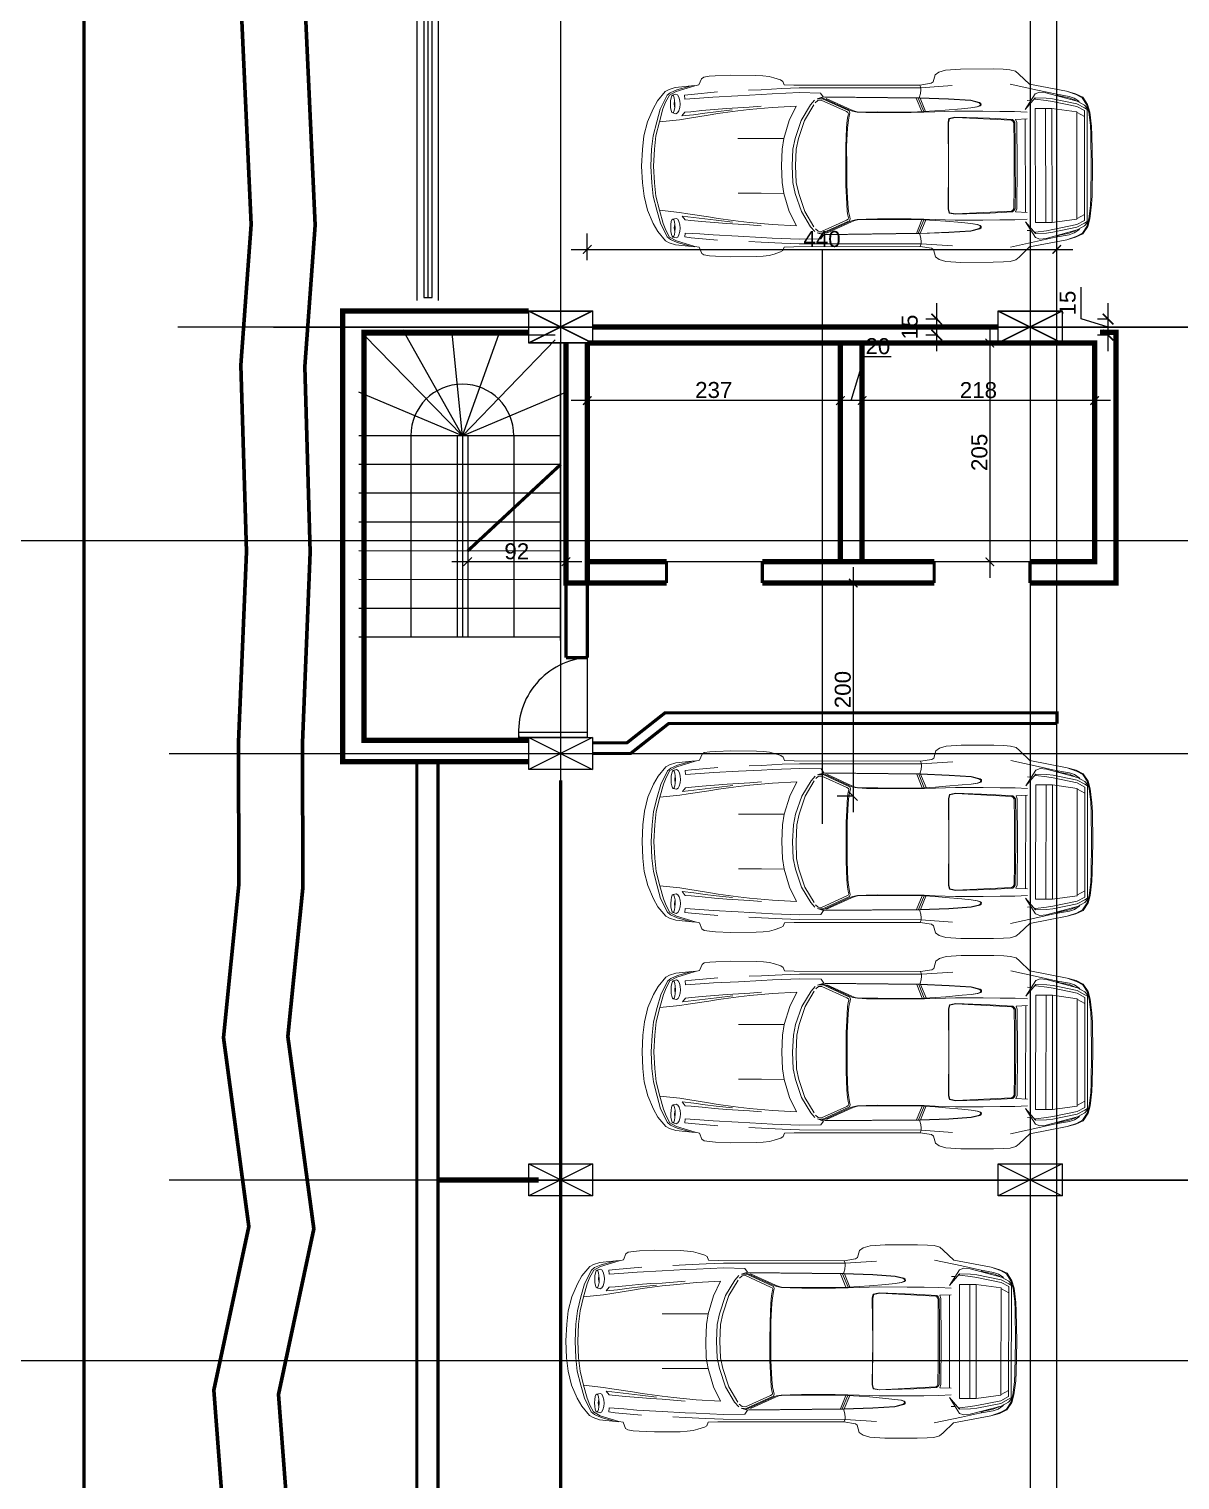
# Model space of a CAD drawing. Extents: x 250879 to 348495, y -51522 to -9360.
# Drawn here: x 326390 to 327470, y -42853 to -41492 of the extents above; entities that cross this region are included whole.
import ezdxf

# ---------------------------------------------------------------- set-up
doc = ezdxf.new("R2010")
doc.units = 0
doc.layers.get('0').update_dxf_attribs({"linetype": 'CONTINUOUS'})
doc.layers.get('DEFPOINTS').update_dxf_attribs({"color": 9, "linetype": 'CONTINUOUS'})
for name, color, linetype, lineweight in [('A-text finishing', 6, 'CONTINUOUS', 13), ('excavation border', 5, 'CONTINUOUS', 30), ('FIGURES', 153, 'CONTINUOUS', 0)]:
    doc.layers.add(name, color=color, linetype=linetype, lineweight=lineweight)
for name, color, linetype in [('AXIS', 1, 'CONTINUOUS'), ('COLUMN', 5, 'CONTINUOUS'), ('FURNITURE', 4, 'CONTINUOUS'), ('HATCH', 8, 'CONTINUOUS'), ('WALL', 7, 'CONTINUOUS'), ('WALL1', 2, 'CONTINUOUS')]:
    doc.layers.add(name, color=color, linetype=linetype)
doc.styles.get("Standard").update_dxf_attribs({"font": 'sanss___.ttf', "height": 15})
doc.dimstyles.get("Standard").update_dxf_attribs({"dimtxt": 15, "dimasz": 10, "dimexe": 10, "dimexo": 30, "dimgap": 5, "dimtad": 1, "dimdec": 0, "dimdsep": 46, "dimtxsty": 'Standard', "dimblk1": 'ARCHTICK', "dimblk2": 'ARCHTICK', "dimsah": 1, "dimcen": 2.5, "dimdle": 15, "dimclrd": 3, "dimclre": 3, "dimclrt": 3, "dimazin": 0, "dimtfac": 1, "dimtdec": 0, "dimtmove": 2, "dimatfit": 2, "dimldrblk": 'ARCHTICK', "dimfxl": 1.0455, "dimfxlon": 1, "dimtolj": 1, "dimtzin": 0, "dimarcsym": 0})
doc.dimstyles.new('STANDARD$0', dxfattribs={"dimscale": 0, "dimtxt": 12, "dimasz": 8, "dimexe": 15, "dimexo": 0.0625, "dimgap": 2, "dimtad": 1, "dimdec": 0, "dimzin": 0, "dimdsep": 46, "dimtxsty": 'Standard', "dimblk1": 'ARCHTICK', "dimblk2": 'ARCHTICK', "dimsah": 1, "dimcen": 0.09, "dimdle": 15, "dimclrd": 3, "dimclre": 3, "dimclrt": 3, "dimazin": 0, "dimtfac": 1, "dimtdec": 0, "dimtofl": 0, "dimtmove": 1, "dimatfit": 3, "dimldrblk": 'ARCHTICK', "dimfxl": 1.0455, "dimfxlon": 1, "dimtolj": 1, "dimtzin": 0, "dimarcsym": 0})

# ---------------------------------------------------------------- blocks, each defined once
blk = doc.blocks.new('_ARCHTICK')
at = {"color": 0, "linetype": 'ByBlock', "const_width": 0.15}
blk.add_lwpolyline([(-0.5, -0.5), (0.5, 0.5)], dxfattribs=at)
blk = doc.blocks.new('*D1632')
at = {"layer": 'DEFPOINTS', "color": 0, "linetype": 'Continuous', "ltscale": 3, "transparency": 16777216}
for p in [(327354.3, -41699.2), (326913.8, -41767), (327354.3, -41767)]:
    blk.add_point(p, dxfattribs=at)
at = {"layer": 'WALL', "color": 3, "linetype": 'Continuous', "lineweight": -2, "ltscale": 3, "transparency": 16777216}
for p, q in [((326913.8, -41709.2), (326913.8, -41684.2)), ((327354.3, -41709.2), (327354.3, -41684.2)), ((326898.8, -41699.2), (327369.3, -41699.2))]:
    blk.add_line(p, q, dxfattribs=at)
at = {"layer": 'WALL', "color": 3, "linetype": 'Continuous', "lineweight": -2, "ltscale": 3, "transparency": 16777216, "xscale": 8, "yscale": 8, "zscale": 8, "rotation": 180}
blk.add_blockref('_ARCHTICK', (326913.8, -41699.2), dxfattribs=at)
at = {"layer": 'WALL', "color": 3, "linetype": 'Continuous', "lineweight": -2, "ltscale": 3, "transparency": 16777216, "xscale": 8, "yscale": 8, "zscale": 8}
blk.add_blockref('_ARCHTICK', (327354.3, -41699.2), dxfattribs=at)
at = {"layer": 'WALL', "color": 3, "linetype": 'Continuous', "ltscale": 3, "transparency": 16777216, "insert": (327134.1, -41689.5), "char_height": 15, "attachment_point": 5}
blk.add_mtext('\\A1;440', dxfattribs=at)
blk = doc.blocks.new('XREF1$0$02PCAR09')
at = {"color": 0, "linetype": 'ByBlock'}
for p, q in [((-139.39, 33.77), (-143.26, 30.05)), ((-138.14, 34.83), (-139.39, 33.77)), ((-136.04, 35.43), (-138.14, 34.83)), ((-133.57, 35.58), (-136.04, 35.43)), ((-129.86, 35.7), (-133.57, 35.58)), ((-117.88, 35.7), (-129.86, 35.7)), ((-112.33, 35.34), (-117.88, 35.7)), ((-109.85, 34.59), (-112.33, 35.34)), ((-108.47, 33.6), (-109.85, 34.59)), ((-107.73, 30.95), (-108.47, 33.6)), ((-48.85, 32.53), (-51.29, 31.76)), ((-47.09, 33.02), (-48.85, 32.53)), ((-44.85, 33.29), (-47.09, 33.02)), ((-42.26, 33.45), (-44.85, 33.29)), ((-32.75, 33.53), (-42.26, 33.45)), ((-27.18, 33.31), (-32.75, 33.53)), ((-24.96, 33.14), (-27.18, 33.31)), ((-22.98, 32.83), (-24.96, 33.14)), ((-22.13, 32.24), (-22.98, 32.83)), ((-21.22, 30), (-22.13, 32.24)), ((-149.39, 26.87), (-160.88, 23.8)), ((-157.04, 27.42), (-160.49, 26.23)), ((-160.29, 26.5), (-157.04, 27.42)), ((-143.26, 30.05), (-157.04, 27.42)), ((-146.25, 27.9), (-152.81, 26.43)), ((-147.04, 27.13), (-149.39, 26.87)), ((-145.43, 26.52), (-147.04, 27.13)), ((-136.16, 30.07), (-146.25, 27.9)), ((-103.18, 28.82), (-114.79, 29.59)), ((-107, 30.43), (-107.73, 30.95)), ((-102.8, 29.76), (-107, 30.43)), ((-103.18, 28.82), (-102.8, 29.76)), ((-58.2, 28.79), (-103.18, 28.82)), ((-103.18, 28.09), (-103.18, 28.82)), ((-103.06, 26.7), (-103.18, 28.09)), ((-56.22, 29.83), (-102.8, 29.76)), ((-67.1, 25.46), (-66.11, 26.89)), ((-58.32, 27.06), (-66.11, 26.89)), ((-48.2, 26.63), (-58.32, 27.06)), ((-58.2, 28.77), (-51.78, 28.55)), ((-52.64, 29.95), (-56.22, 29.83)), ((-52.16, 31.23), (-52.64, 29.95)), ((-51.29, 31.76), (-52.16, 31.23)), ((-51.78, 28.55), (-44.15, 28.14)), ((-44.15, 28.14), (-39.54, 27.93)), ((-28.03, 27.35), (-18.29, 26.45)), ((-19.65, 29.66), (-21.22, 30)), ((-12.48, 29.04), (-19.65, 29.78)), ((-12.79, 27.56), (-19.65, 29.66)), ((-13.04, 28.18), (-17.96, 29.55)), ((-10.59, 27.09), (-13.04, 28.18)), ((-10.26, 26.19), (-12.79, 27.56)), ((-10.14, 28.29), (-12.48, 29.04)), ((-9.43, 26.13), (-10.59, 27.09)), ((-8.78, 27.56), (-10.14, 28.29)), ((-5.94, 24.09), (-8.78, 27.56)), ((-165.56, 19.69), (-164.79, 22.49)), ((-164.42, 22.49), (-165.19, 19.69)), ((-164.79, 22.49), (-162.98, 25.22)), ((-163.6, 22.32), (-164.59, 21.21)), ((-162.81, 24.98), (-164.42, 22.49)), ((-160.88, 23.8), (-163.6, 22.32)), ((-160.77, 22.81), (-163.6, 21.32)), ((-163.6, 20.33), (-160.77, 21.82)), ((-162.98, 25.22), (-160.29, 26.5)), ((-160.49, 26.23), (-162.81, 24.98)), ((-161.5, 23.73), (-161.74, 23.33)), ((-159.78, 24.91), (-161.5, 23.73)), ((-151.85, 24.65), (-160.77, 22.81)), ((-160.77, 21.82), (-151.85, 23.66)), ((-159.78, 24.24), (-160.17, 23.99)), ((-157.91, 25.53), (-159.78, 24.91)), ((-157.91, 25.01), (-159.78, 24.24)), ((-152.81, 26.43), (-157.91, 25.53)), ((-153.83, 25.85), (-157.91, 25.01)), ((-153.47, 26.28), (-153.83, 25.85)), ((-149.51, 24.91), (-151.85, 24.65)), ((-151.85, 23.66), (-149.51, 24.04)), ((-145.43, 25.03), (-149.51, 24.91)), ((-149.51, 24.04), (-145.43, 24.53)), ((-141.73, 20.71), (-145.43, 26.52)), ((-145.43, 25.03), (-141.73, 20.73)), ((-145.43, 24.53), (-145.43, 25.03)), ((-142.39, 24.02), (-143.85, 23.95)), ((-125.42, 22.45), (-125.37, 22.96)), ((-125.08, 22.11), (-125.42, 22.45)), ((-125.37, 22.96), (-124.86, 23.34)), ((-125.15, 22.43), (-125.13, 22.84)), ((-124.89, 22.11), (-125.15, 22.43)), ((-125.13, 22.84), (-124.69, 23.22)), ((-124.01, 21.73), (-125.08, 22.11)), ((-123.84, 21.73), (-124.89, 22.11)), ((-124.86, 23.34), (-121.58, 24.14)), ((-124.69, 23.22), (-121.6, 24.01)), ((-121.62, 21.38), (-124.01, 21.73)), ((-121.62, 21.38), (-123.84, 21.73)), ((-121.6, 24.01), (-113.44, 24.57)), ((-121.58, 24.14), (-113.44, 24.69)), ((-113.44, 24.69), (-102.68, 25.08)), ((-113.44, 24.57), (-102.68, 24.96)), ((-104.9, 20.03), (-102.9, 24.96)), ((-104.22, 19.99), (-102.17, 24.96)), ((-101.45, 24.96), (-103.47, 19.98)), ((-102.68, 25.44), (-103.06, 26.7)), ((-67.1, 25.44), (-102.68, 25.06)), ((-102.68, 25.08), (-102.68, 25.44)), ((-102.68, 24.94), (-67.65, 25.32)), ((-102.68, 25.06), (-102.68, 24.94)), ((-77.45, 20.66), (-68.24, 24.88)), ((-67.39, 24.89), (-76.59, 20.66)), ((-76.17, 20.52), (-66.86, 24.77)), ((-66.4, 24.24), (-75.65, 20.03)), ((-66.42, 25.2), (-67.39, 24.89)), ((-67.1, 25.54), (-67.1, 25.54)), ((-64.81, 24.72), (-67.1, 25.46)), ((-66.86, 24.77), (-65.78, 24.81)), ((-65.14, 24.16), (-66.4, 24.24)), ((-65.78, 24.81), (-64.81, 24.72)), ((-64.13, 23.29), (-65.14, 24.16)), ((-62.4, 22.49), (-63.89, 24.21)), ((-60.22, 16.82), (-63.6, 22.49)), ((-58.97, 16.82), (-62.4, 22.49)), ((-57.13, 22.11), (-54.53, 16.8)), ((-48.2, 21.63), (-57.13, 22.11)), ((-44.15, 26.41), (-48.2, 26.63)), ((-39.78, 20.85), (-48.2, 21.63)), ((-35.6, 25.95), (-44.15, 26.41)), ((-39.78, 21.75), (-44.12, 22.11)), ((-35.6, 21.46), (-39.78, 21.75)), ((-26.33, 25.46), (-35.6, 25.95)), ((-31.38, 21.21), (-35.6, 21.46)), ((-21.41, 25.08), (-26.33, 25.46)), ((-16.03, 24.72), (-21.41, 25.08)), ((-18.29, 26.45), (-15.88, 26.19)), ((-15.88, 26.19), (-16.03, 24.72)), ((-14.22, 22.91), (-14.12, 24.14)), ((-14.12, 21.68), (-14.22, 22.91)), ((-14.12, 24.14), (-13.76, 25.41)), ((-13.76, 20.44), (-14.12, 21.68)), ((-13.76, 25.41), (-13.28, 26.26)), ((-13.28, 26.26), (-12.67, 26.55)), ((-12.67, 26.55), (-11.49, 26.19)), ((-12.31, 22.86), (-12.22, 24.26)), ((-12.24, 21.56), (-12.31, 22.86)), ((-12.04, 22.86), (-12.24, 21.56)), ((-12.07, 20.57), (-12.24, 21.58)), ((-12.22, 24.26), (-12.07, 25.22)), ((-12.22, 24.26), (-12.04, 22.86)), ((-12.07, 25.22), (-11.81, 25.93)), ((-11.81, 25.93), (-11.49, 26.19)), ((-11.49, 26.19), (-11.18, 25.93)), ((-11.18, 25.93), (-10.93, 25.22)), ((-10.93, 25.22), (-10.74, 24.13)), ((-10.74, 21.58), (-10.93, 20.51)), ((-10.74, 24.13), (-10.69, 22.86)), ((-10.69, 22.86), (-10.74, 21.58)), ((-8.9, 23.63), (-10.26, 26.19)), ((-6.9, 21.08), (-9.43, 26.13)), ((-7.91, 21.15), (-8.9, 23.63)), ((-4.27, 21.14), (-5.94, 24.09)), ((-166.21, 14.44), (-165.56, 19.69)), ((-165.19, 19.69), (-165.8, 14.82)), ((-163.6, 21.32), (-164.59, 20.71)), ((-164.59, -21.21), (-164.59, 21.21)), ((-163.6, 20.33), (-163.6, -20.33)), ((-163.6, 18.05), (-160.88, 19.53)), ((-160.77, 19.82), (-151.61, 21.07)), ((-160.77, 19.82), (-160.77, -19.82)), ((-151.61, 21.07), (-151.61, -21.07)), ((-151.61, 21.07), (-145.43, 21.07)), ((-149.26, 21.07), (-149.26, -21.19)), ((-145.43, -21.07), (-145.43, 21.07)), ((-137.77, 19.96), (-142.39, 19.75)), ((-138.14, 17.06), (-142.38, 17.26)), ((-141.73, 17.26), (-141.73, -17.16)), ((-138.57, 15.9), (-138.14, 17.06)), ((-137.51, 16.58), (-137.9, 15.9)), ((-132.34, 20.03), (-137.77, 19.96)), ((-136.98, 17.01), (-137.51, 16.58)), ((-137.48, 15.78), (-137.08, 16.44)), ((-137.08, 16.44), (-136.55, 16.78)), ((-128.55, 17.52), (-136.98, 17.01)), ((-136.55, 16.78), (-115.95, 17.82)), ((-126.04, 20.1), (-132.34, 20.03)), ((-115.76, 17.94), (-128.55, 17.52)), ((-115.78, 20.11), (-126.04, 20.1)), ((-118.22, 21.03), (-121.62, 21.38)), ((-112.19, 20.51), (-118.22, 21.03)), ((-115.95, 17.82), (-113.73, 17.36)), ((-108.37, 19.87), (-115.78, 20.11)), ((-113.56, 17.48), (-115.76, 17.94)), ((-113.73, 17.36), (-113.35, 15.95)), ((-113.2, 16.07), (-113.56, 17.48)), ((-108.37, 20.23), (-112.19, 20.51)), ((-104.22, 19.99), (-108.37, 20.23)), ((-104.27, 19.73), (-108.37, 19.87)), ((-99.56, 19.65), (-104.27, 19.73)), ((-99.52, 19.84), (-104.22, 19.99)), ((-87.11, 19.64), (-99.56, 19.65)), ((-87.11, 19.87), (-99.52, 19.84)), ((-82.86, 19.87), (-87.11, 19.87)), ((-82.86, 19.72), (-87.11, 19.64)), ((-79.67, 19.98), (-82.86, 19.87)), ((-79.63, 19.86), (-82.86, 19.72)), ((-79.67, 19.96), (-78.74, 20.2)), ((-77.89, 20.2), (-79.63, 19.86)), ((-78.74, 20.2), (-77.45, 20.66)), ((-77.21, 20.44), (-77.89, 20.2)), ((-76.59, 20.66), (-77.21, 20.44)), ((-76.95, 19.52), (-76.71, 20.25)), ((-76.73, 18.37), (-76.95, 19.52)), ((-76.42, 16.82), (-76.73, 18.37)), ((-76.71, 20.25), (-76.17, 20.52)), ((-76.22, 19.69), (-76.44, 19.24)), ((-76.44, 19.24), (-76.15, 18.22)), ((-76.1, 14.07), (-76.42, 16.82)), ((-75.65, 20.03), (-76.22, 19.69)), ((-76.15, 18.22), (-75.93, 16.82)), ((-75.93, 16.82), (-75.72, 13.98)), ((-60.22, 16.82), (-60.22, 16.82)), ((-58, 10.14), (-60.22, 16.82)), ((-56.75, 10.14), (-58.97, 16.82)), ((-54.53, 16.8), (-52.55, 10.14)), ((-35.6, 20.37), (-39.78, 20.85)), ((-28.21, 19.38), (-35.6, 20.37)), ((-33.48, 20.69), (-27.45, 19.99)), ((-26.79, 20.88), (-31.38, 21.21)), ((-24.62, 18.78), (-28.21, 19.38)), ((-27.45, 19.99), (-23.36, 19.5)), ((-22.2, 20.45), (-26.79, 20.88)), ((-17.01, 17.6), (-24.62, 18.78)), ((-23.36, 19.5), (-19.12, 18.97)), ((-18.2, 20.06), (-22.2, 20.45)), ((-19.12, 18.97), (-14.89, 18.51)), ((-16, 19.87), (-18.2, 20.06)), ((-13.95, 17.11), (-17.01, 17.6)), ((-14.89, 18.51), (-16, 19.87)), ((-6.56, 16.32), (-13.95, 17.11)), ((-13.28, 19.65), (-13.76, 20.44)), ((-12.67, 19.33), (-13.28, 19.65)), ((-11.49, 19.6), (-12.67, 19.33)), ((-11.81, 19.84), (-12.07, 20.57)), ((-11.49, 19.6), (-11.81, 19.84)), ((-11.18, 19.81), (-11.49, 19.6)), ((-10.93, 20.51), (-11.18, 19.81)), ((-6.56, 16.32), (-7.91, 21.15)), ((-5.57, 16.32), (-6.9, 21.08)), ((-5.26, 11.13), (-6.56, 16.32)), ((-4.27, 11.13), (-5.57, 16.32)), ((-2.17, 16.31), (-4.27, 21.14)), ((-0.87, 11.13), (-2.17, 16.31)), ((-166.57, 0.02), (-166.35, 11.22)), ((-166.35, 11.22), (-166.21, 14.44)), ((-165.94, 11.59), (-166.08, 0)), ((-165.8, 14.82), (-165.94, 11.59)), ((-138.66, 0), (-138.57, 15.9)), ((-137.9, 15.9), (-138.04, 8.28)), ((-137.56, 8.16), (-137.48, 15.78)), ((-113.4, -0.02), (-113.2, 16.07)), ((-113.35, 15.95), (-113.4, 0.02)), ((-76.1, 14.07), (-75.74, 7.15)), ((-75.72, 13.98), (-75.43, 7.15)), ((-4.7, 6.2), (-5.26, 11.13)), ((-3.7, 6.2), (-4.27, 11.13)), ((-0.31, 6.18), (-0.87, 11.13)), ((-138.04, 8.28), (-138.04, 0)), ((-137.56, 0), (-137.56, 8.16)), ((-75.74, 7.15), (-75.77, 0)), ((-75.43, 7.15), (-75.4, 0)), ((-57.13, 6.18), (-58, 10.14)), ((-56.89, 0), (-57.13, 6.18)), ((-55.9, 6.18), (-56.75, 10.14)), ((-55.64, 0), (-55.9, 6.18)), ((-52.55, 10.14), (-44.12, 10.09)), ((-52.55, 10.14), (-51.92, 6.18)), ((-51.92, 6.18), (-51.68, 0)), ((-44.12, 10.09), (-35.6, 10.09)), ((-4.39, 0), (-4.7, 6.2)), ((-3.4, 0), (-3.7, 6.2)), ((0, 0), (-0.31, 6.18)), ((-165.94, -11.59), (-166.08, 0)), ((-138.66, 0), (-138.57, -15.9)), ((-138.04, -8.28), (-138.04, 0)), ((-137.56, 0), (-137.56, -8.16)), ((-113.4, 0.02), (-113.2, -16.07)), ((-75.74, -7.15), (-75.77, 0)), ((-75.43, -7.15), (-75.4, 0)), ((-56.89, 0), (-57.13, -6.18)), ((-55.64, 0), (-55.9, -6.18)), ((-51.92, -6.18), (-51.68, 0)), ((-4.39, 0), (-4.7, -6.2)), ((-3.4, 0), (-3.7, -6.2)), ((0, 0), (-0.31, -6.18)), ((-166.57, -0.02), (-166.35, -11.22)), ((-113.35, -15.95), (-113.4, -0.02)), ((-137.9, -15.9), (-138.04, -8.28)), ((-137.56, -8.16), (-137.48, -15.78)), ((-76.1, -14.07), (-75.74, -7.15)), ((-75.72, -13.98), (-75.43, -7.15)), ((-58, -10.14), (-60.22, -16.82)), ((-56.75, -10.14), (-58.97, -16.82)), ((-57.13, -6.18), (-58, -10.14)), ((-55.9, -6.18), (-56.75, -10.14)), ((-54.53, -16.8), (-52.55, -10.14)), ((-52.55, -10.14), (-51.92, -6.18)), ((-52.55, -10.14), (-44.12, -10.09)), ((-44.12, -10.09), (-35.6, -10.09)), ((-4.7, -6.2), (-5.26, -11.13)), ((-3.7, -6.2), (-4.27, -11.13)), ((-0.31, -6.18), (-0.87, -11.13)), ((-166.35, -11.22), (-166.21, -14.44)), ((-166.21, -14.44), (-165.56, -19.69)), ((-165.8, -14.82), (-165.94, -11.59)), ((-165.19, -19.69), (-165.8, -14.82)), ((-138.57, -15.9), (-138.14, -17.06)), ((-137.51, -16.58), (-137.9, -15.9)), ((-137.48, -15.78), (-137.08, -16.44)), ((-113.73, -17.36), (-113.35, -15.95)), ((-113.2, -16.07), (-113.56, -17.48)), ((-76.1, -14.07), (-76.42, -16.82)), ((-75.93, -16.82), (-75.72, -13.98)), ((-5.26, -11.13), (-6.56, -16.32)), ((-4.27, -11.13), (-5.57, -16.32)), ((-0.87, -11.13), (-2.17, -16.31)), ((-165.56, -19.69), (-164.79, -22.49)), ((-164.42, -22.49), (-165.19, -19.69)), ((-163.6, -21.32), (-164.59, -20.71)), ((-163.6, -22.32), (-164.59, -21.21)), ((-163.6, -18.05), (-160.88, -19.53)), ((-163.6, -20.33), (-160.77, -21.82)), ((-160.77, -22.81), (-163.6, -21.32)), ((-160.77, -19.82), (-151.61, -21.07)), ((-151.61, -21.07), (-145.43, -21.07)), ((-141.73, -20.71), (-145.43, -26.52)), ((-145.43, -25.03), (-141.73, -20.73)), ((-137.77, -19.96), (-142.39, -19.75)), ((-138.14, -17.06), (-142.38, -17.26)), ((-132.34, -20.03), (-137.77, -19.96)), ((-136.98, -17.01), (-137.51, -16.58)), ((-137.08, -16.44), (-136.55, -16.78)), ((-128.55, -17.52), (-136.98, -17.01)), ((-136.55, -16.78), (-115.95, -17.82)), ((-126.04, -20.1), (-132.34, -20.03)), ((-115.76, -17.94), (-128.55, -17.52)), ((-115.78, -20.11), (-126.04, -20.1)), ((-121.62, -21.38), (-124.01, -21.73)), ((-121.62, -21.38), (-123.84, -21.73)), ((-118.22, -21.03), (-121.62, -21.38)), ((-112.19, -20.51), (-118.22, -21.03)), ((-115.95, -17.82), (-113.73, -17.36)), ((-108.37, -19.87), (-115.78, -20.11)), ((-113.56, -17.48), (-115.76, -17.94)), ((-108.37, -20.23), (-112.19, -20.51)), ((-104.27, -19.73), (-108.37, -19.87)), ((-104.22, -19.99), (-108.37, -20.23)), ((-104.9, -20.03), (-102.9, -24.96)), ((-99.56, -19.65), (-104.27, -19.73)), ((-99.52, -19.84), (-104.22, -19.99)), ((-104.22, -19.99), (-102.17, -24.96)), ((-101.45, -24.96), (-103.47, -19.98)), ((-87.11, -19.64), (-99.56, -19.65)), ((-87.11, -19.87), (-99.52, -19.84)), ((-82.86, -19.72), (-87.11, -19.64)), ((-82.86, -19.87), (-87.11, -19.87)), ((-79.63, -19.86), (-82.86, -19.72)), ((-79.67, -19.98), (-82.86, -19.87)), ((-79.67, -19.96), (-78.74, -20.2)), ((-77.89, -20.2), (-79.63, -19.86)), ((-78.74, -20.2), (-77.45, -20.66)), ((-77.21, -20.44), (-77.89, -20.2)), ((-77.45, -20.66), (-68.24, -24.88)), ((-76.59, -20.66), (-77.21, -20.44)), ((-76.73, -18.37), (-76.95, -19.52)), ((-76.95, -19.52), (-76.71, -20.25)), ((-76.42, -16.82), (-76.73, -18.37)), ((-76.71, -20.25), (-76.17, -20.52)), ((-67.39, -24.89), (-76.59, -20.66)), ((-76.44, -19.24), (-76.15, -18.22)), ((-76.22, -19.69), (-76.44, -19.24)), ((-75.65, -20.03), (-76.22, -19.69)), ((-76.17, -20.52), (-66.86, -24.77)), ((-76.15, -18.22), (-75.93, -16.82)), ((-66.4, -24.24), (-75.65, -20.03)), ((-60.22, -16.82), (-63.6, -22.49)), ((-58.97, -16.82), (-62.4, -22.49)), ((-60.22, -16.82), (-60.22, -16.82)), ((-57.13, -22.11), (-54.53, -16.8)), ((-39.78, -20.85), (-48.2, -21.63)), ((-35.6, -20.37), (-39.78, -20.85)), ((-28.21, -19.38), (-35.6, -20.37)), ((-31.38, -21.21), (-35.6, -21.46)), ((-33.48, -20.69), (-27.45, -19.99)), ((-26.79, -20.88), (-31.38, -21.21)), ((-24.62, -18.78), (-28.21, -19.38)), ((-27.45, -19.99), (-23.36, -19.5)), ((-22.2, -20.45), (-26.79, -20.88)), ((-17.01, -17.6), (-24.62, -18.78)), ((-23.36, -19.5), (-19.12, -18.97)), ((-18.2, -20.06), (-22.2, -20.45)), ((-19.12, -18.97), (-14.89, -18.51)), ((-16, -19.87), (-18.2, -20.06)), ((-13.95, -17.11), (-17.01, -17.6)), ((-14.89, -18.51), (-16, -19.87)), ((-13.76, -20.44), (-14.12, -21.68)), ((-6.56, -16.32), (-13.95, -17.11)), ((-13.28, -19.65), (-13.76, -20.44)), ((-12.67, -19.33), (-13.28, -19.65)), ((-11.49, -19.6), (-12.67, -19.33)), ((-12.07, -20.57), (-12.24, -21.58)), ((-11.81, -19.84), (-12.07, -20.57)), ((-11.49, -19.6), (-11.81, -19.84)), ((-11.18, -19.81), (-11.49, -19.6)), ((-10.93, -20.51), (-11.18, -19.81)), ((-10.74, -21.58), (-10.93, -20.51)), ((-6.9, -21.08), (-9.43, -26.13)), ((-7.91, -21.15), (-8.9, -23.63)), ((-6.56, -16.32), (-7.91, -21.15)), ((-5.57, -16.32), (-6.9, -21.08)), ((-4.27, -21.14), (-5.94, -24.09)), ((-2.17, -16.31), (-4.27, -21.14)), ((-164.79, -22.49), (-162.98, -25.22)), ((-162.81, -24.98), (-164.42, -22.49)), ((-160.88, -23.8), (-163.6, -22.32)), ((-162.98, -25.22), (-160.29, -26.5)), ((-160.49, -26.23), (-162.81, -24.98)), ((-161.5, -23.73), (-161.74, -23.33)), ((-159.78, -24.91), (-161.5, -23.73)), ((-149.39, -26.87), (-160.88, -23.8)), ((-160.77, -21.82), (-151.85, -23.66)), ((-151.85, -24.65), (-160.77, -22.81)), ((-157.04, -27.42), (-160.49, -26.23)), ((-160.29, -26.5), (-157.04, -27.42)), ((-159.78, -24.24), (-160.17, -23.99)), ((-157.91, -25.01), (-159.78, -24.24)), ((-157.91, -25.53), (-159.78, -24.91)), ((-153.83, -25.85), (-157.91, -25.01)), ((-152.81, -26.43), (-157.91, -25.53)), ((-153.47, -26.28), (-153.83, -25.85)), ((-146.25, -27.9), (-152.81, -26.43)), ((-151.85, -23.66), (-149.51, -24.04)), ((-149.51, -24.91), (-151.85, -24.65)), ((-149.51, -24.04), (-145.43, -24.53)), ((-145.43, -25.03), (-149.51, -24.91)), ((-145.43, -26.52), (-147.04, -27.13)), ((-145.43, -24.53), (-145.43, -25.03)), ((-142.39, -24.02), (-143.85, -23.95)), ((-125.08, -22.11), (-125.42, -22.45)), ((-125.42, -22.45), (-125.37, -22.96)), ((-125.37, -22.96), (-124.86, -23.34)), ((-124.89, -22.11), (-125.15, -22.43)), ((-125.15, -22.43), (-125.13, -22.84)), ((-125.13, -22.84), (-124.69, -23.22)), ((-124.01, -21.73), (-125.08, -22.11)), ((-123.84, -21.73), (-124.89, -22.11)), ((-124.86, -23.34), (-121.58, -24.14)), ((-124.69, -23.22), (-121.6, -24.01)), ((-121.6, -24.01), (-113.44, -24.57)), ((-121.58, -24.14), (-113.44, -24.69)), ((-113.44, -24.57), (-102.68, -24.96)), ((-113.44, -24.69), (-102.68, -25.08)), ((-103.06, -26.7), (-103.18, -28.09)), ((-102.68, -25.44), (-103.06, -26.7)), ((-102.68, -25.06), (-102.68, -24.94)), ((-102.68, -24.94), (-67.65, -25.32)), ((-67.1, -25.44), (-102.68, -25.06)), ((-102.68, -25.08), (-102.68, -25.44)), ((-66.42, -25.2), (-67.39, -24.89)), ((-64.81, -24.72), (-67.1, -25.46)), ((-67.1, -25.46), (-66.11, -26.89)), ((-67.1, -25.54), (-67.1, -25.54)), ((-66.86, -24.77), (-65.78, -24.81)), ((-65.14, -24.16), (-66.4, -24.24)), ((-65.78, -24.81), (-64.81, -24.72)), ((-64.13, -23.29), (-65.14, -24.16)), ((-62.4, -22.49), (-63.89, -24.21)), ((-48.2, -26.63), (-58.32, -27.06)), ((-48.2, -21.63), (-57.13, -22.11)), ((-44.15, -26.41), (-48.2, -26.63)), ((-35.6, -25.95), (-44.15, -26.41)), ((-39.78, -21.75), (-44.12, -22.11)), ((-35.6, -21.46), (-39.78, -21.75)), ((-26.33, -25.46), (-35.6, -25.95)), ((-28.03, -27.35), (-18.29, -26.45)), ((-21.41, -25.08), (-26.33, -25.46)), ((-16.03, -24.72), (-21.41, -25.08)), ((-18.29, -26.45), (-15.88, -26.19)), ((-15.88, -26.19), (-16.03, -24.72)), ((-14.12, -21.68), (-14.22, -22.91)), ((-14.22, -22.91), (-14.12, -24.14)), ((-14.12, -24.14), (-13.76, -25.41)), ((-13.76, -25.41), (-13.28, -26.26)), ((-13.28, -26.26), (-12.67, -26.55)), ((-10.26, -26.19), (-12.79, -27.56)), ((-12.67, -26.55), (-11.49, -26.19)), ((-12.24, -21.56), (-12.31, -22.86)), ((-12.31, -22.86), (-12.22, -24.26)), ((-12.04, -22.86), (-12.24, -21.56)), ((-12.22, -24.26), (-12.04, -22.86)), ((-12.22, -24.26), (-12.07, -25.22)), ((-12.07, -25.22), (-11.81, -25.93)), ((-11.81, -25.93), (-11.49, -26.19)), ((-11.49, -26.19), (-11.18, -25.93)), ((-11.18, -25.93), (-10.93, -25.22)), ((-10.93, -25.22), (-10.74, -24.13)), ((-10.69, -22.86), (-10.74, -21.58)), ((-10.74, -24.13), (-10.69, -22.86)), ((-9.43, -26.13), (-10.59, -27.09)), ((-8.9, -23.63), (-10.26, -26.19)), ((-5.94, -24.09), (-8.78, -27.56)), ((-143.26, -30.05), (-157.04, -27.42)), ((-147.04, -27.13), (-149.39, -26.87)), ((-136.16, -30.07), (-146.25, -27.9)), ((-139.39, -33.77), (-143.26, -30.05)), ((-103.18, -28.82), (-114.79, -29.59)), ((-107.73, -30.95), (-108.47, -33.6)), ((-107, -30.43), (-107.73, -30.95)), ((-102.8, -29.76), (-107, -30.43)), ((-103.18, -28.09), (-103.18, -28.82)), ((-58.2, -28.79), (-103.18, -28.82)), ((-103.18, -28.82), (-102.8, -29.76)), ((-56.22, -29.83), (-102.8, -29.76)), ((-58.32, -27.06), (-66.11, -26.89)), ((-58.2, -28.77), (-51.78, -28.55)), ((-52.64, -29.95), (-56.22, -29.83)), ((-52.16, -31.23), (-52.64, -29.95)), ((-51.29, -31.76), (-52.16, -31.23)), ((-51.78, -28.55), (-44.15, -28.14)), ((-48.85, -32.53), (-51.29, -31.76)), ((-44.15, -28.14), (-39.54, -27.93)), ((-21.22, -30), (-22.13, -32.24)), ((-19.65, -29.66), (-21.22, -30)), ((-12.79, -27.56), (-19.65, -29.66)), ((-12.48, -29.04), (-19.65, -29.78)), ((-13.04, -28.18), (-17.96, -29.55)), ((-10.59, -27.09), (-13.04, -28.18)), ((-10.14, -28.29), (-12.48, -29.04)), ((-8.78, -27.56), (-10.14, -28.29)), ((-138.14, -34.83), (-139.39, -33.77)), ((-136.04, -35.43), (-138.14, -34.83)), ((-133.57, -35.58), (-136.04, -35.43)), ((-129.86, -35.7), (-133.57, -35.58)), ((-117.88, -35.7), (-129.86, -35.7)), ((-112.33, -35.34), (-117.88, -35.7)), ((-109.85, -34.59), (-112.33, -35.34)), ((-108.47, -33.6), (-109.85, -34.59)), ((-47.09, -33.02), (-48.85, -32.53)), ((-44.85, -33.29), (-47.09, -33.02)), ((-42.26, -33.45), (-44.85, -33.29)), ((-32.75, -33.53), (-42.26, -33.45)), ((-27.18, -33.31), (-32.75, -33.53)), ((-24.96, -33.14), (-27.18, -33.31)), ((-22.98, -32.83), (-24.96, -33.14)), ((-22.13, -32.24), (-22.98, -32.83))]:
    blk.add_line(p, q, dxfattribs=at)
blk = doc.blocks.new('*D1706')
at = {"layer": 'DEFPOINTS', "color": 0, "linetype": 'ByBlock', "ltscale": 3, "transparency": 16777216}
for p in [(327402.5, -41764.5), (327402.7, -41764.5), (327402.7, -41779.5)]:
    blk.add_point(p, dxfattribs=at)
at = {"layer": 'WALL1', "color": 3, "linetype": 'ByBlock', "lineweight": -2, "ltscale": 3, "transparency": 16777216}
for p, q in [((327377.3, -41764.4), (327377.3, -41734.5)), ((327402.5, -41794.5), (327402.5, -41749.5)), ((327402.5, -41772), (327377.3, -41764.4)), ((327402.5, -41764.5), (327392.5, -41764.5)), ((327402.5, -41779.5), (327392.5, -41779.5))]:
    blk.add_line(p, q, dxfattribs=at)
at = {"layer": 'WALL1', "color": 3, "linetype": 'ByBlock', "lineweight": -2, "ltscale": 3, "transparency": 16777216, "xscale": 10, "yscale": 10, "zscale": 10}
for p, rotation in [((327402.5, -41764.5), 90), ((327402.5, -41779.5), 270)]:
    blk.add_blockref('_ARCHTICK', p, dxfattribs=dict(at, rotation=rotation))
at = {"layer": 'WALL1', "color": 3, "linetype": 'ByBlock', "ltscale": 3, "transparency": 16777216, "insert": (327364.6, -41749.5), "char_height": 15, "attachment_point": 5, "rotation": 90}
blk.add_mtext('\\A1;15', dxfattribs=at)
blk = doc.blocks.new('*D1707')
at = {"layer": 'DEFPOINTS', "color": 0, "linetype": 'ByBlock', "ltscale": 3, "transparency": 16777216}
for p in [(327278.8, -41764.5), (327241.6, -41779.5), (327278.8, -41779.5)]:
    blk.add_point(p, dxfattribs=at)
at = {"layer": 'WALL1', "color": 3, "linetype": 'ByBlock', "lineweight": -2, "ltscale": 3, "transparency": 16777216}
for p, q in [((327241.6, -41749.5), (327241.6, -41794.5)), ((327242.7, -41764.5), (327231.6, -41764.5)), ((327242.7, -41779.5), (327231.6, -41779.5))]:
    blk.add_line(p, q, dxfattribs=at)
at = {"layer": 'WALL1', "color": 3, "linetype": 'ByBlock', "lineweight": -2, "ltscale": 3, "transparency": 16777216, "xscale": 10, "yscale": 10, "zscale": 10}
for p, rotation in [((327241.6, -41764.5), 90), ((327241.6, -41779.5), 270)]:
    blk.add_blockref('_ARCHTICK', p, dxfattribs=dict(at, rotation=rotation))
at = {"layer": 'WALL1', "color": 3, "linetype": 'ByBlock', "ltscale": 3, "transparency": 16777216, "insert": (327216.4, -41772), "char_height": 15, "attachment_point": 5, "rotation": 90}
blk.add_mtext('\\A1;15', dxfattribs=at)
blk = doc.blocks.new('*D1708')
at = {"layer": 'DEFPOINTS', "color": 0, "linetype": 'Continuous', "ltscale": 3, "transparency": 16777216}
for p in [(327281.5, -41787), (327291.5, -41992.1), (327308.6, -41992.1)]:
    blk.add_point(p, dxfattribs=at)
at = {"layer": 'WALL', "color": 3, "linetype": 'Continuous', "lineweight": -2, "ltscale": 3, "transparency": 16777216}
for p, q in [((327291.5, -41772), (327291.5, -42007.1)), ((327281.5, -41787), (327306.5, -41787)), ((327301.5, -41992.1), (327276.5, -41992.1))]:
    blk.add_line(p, q, dxfattribs=at)
at = {"layer": 'WALL', "color": 3, "linetype": 'Continuous', "lineweight": -2, "ltscale": 3, "transparency": 16777216, "xscale": 8, "yscale": 8, "zscale": 8}
for p, rotation in [((327291.5, -41787), 90), ((327291.5, -41992.1), 270)]:
    blk.add_blockref('_ARCHTICK', p, dxfattribs=dict(at, rotation=rotation))
at = {"layer": 'WALL', "color": 3, "linetype": 'Continuous', "ltscale": 3, "transparency": 16777216, "insert": (327281.8, -41889.5), "char_height": 15, "attachment_point": 5, "rotation": 90}
blk.add_mtext('\\A1;205', dxfattribs=at)
blk = doc.blocks.new('COLUMN')
at = {"layer": 'AXIS'}
for p, q in [((236924.7, -9644.3), (236984.7, -9674.3)), ((236984.7, -9644.3), (236924.7, -9674.3))]:
    blk.add_line(p, q, dxfattribs=at)
at = {"layer": 'COLUMN'}
blk.add_lwpolyline([(236924.7, -9644.3), (236984.7, -9644.3), (236984.7, -9674.3), (236924.7, -9674.3)], close=True, dxfattribs=at)
blk = doc.blocks.new('*D1709')
at = {"layer": 'DEFPOINTS', "color": 0, "linetype": 'Continuous', "transparency": 16777216}
for p in [(327163.4, -42012.1), (327163.4, -42212), (327163.4, -42212)]:
    blk.add_point(p, dxfattribs=at)
at = {"layer": 'WALL', "color": 3, "linetype": 'Continuous', "lineweight": -2, "transparency": 16777216}
for p, q in [((327163.4, -41997.1), (327163.4, -42227)), ((327163.4, -42012.1), (327148.4, -42012.1)), ((327163.4, -42212), (327148.4, -42212))]:
    blk.add_line(p, q, dxfattribs=at)
at = {"layer": 'WALL', "color": 3, "linetype": 'Continuous', "lineweight": -2, "transparency": 16777216, "xscale": 8, "yscale": 8, "zscale": 8}
for p, rotation in [((327163.4, -42012.1), 90), ((327163.4, -42212), 270)]:
    blk.add_blockref('_ARCHTICK', p, dxfattribs=dict(at, rotation=rotation))
at = {"layer": 'WALL', "color": 3, "linetype": 'Continuous', "transparency": 16777216, "insert": (327153.6, -42112), "char_height": 15, "attachment_point": 5, "rotation": 90}
blk.add_mtext('\\A1;200', dxfattribs=at)
blk = doc.blocks.new('*D1710')
at = {"layer": 'DEFPOINTS', "color": 0, "linetype": 'Continuous', "transparency": 16777216}
for p in [(327171.8, -41835.1), (327171.8, -41840.9), (327389.9, -41835.1)]:
    blk.add_point(p, dxfattribs=at)
at = {"layer": 'WALL', "color": 3, "linetype": 'Continuous', "lineweight": -2, "transparency": 16777216}
for p, q in [((327404.9, -41840.9), (327156.8, -41840.9)), ((327171.8, -41839.8), (327171.8, -41855.9)), ((327389.9, -41839.8), (327389.9, -41855.9))]:
    blk.add_line(p, q, dxfattribs=at)
at = {"layer": 'WALL', "color": 3, "linetype": 'Continuous', "lineweight": -2, "transparency": 16777216, "xscale": 8, "yscale": 8, "zscale": 8, "rotation": 180}
blk.add_blockref('_ARCHTICK', (327171.8, -41840.9), dxfattribs=at)
at = {"layer": 'WALL', "color": 3, "linetype": 'Continuous', "lineweight": -2, "transparency": 16777216, "xscale": 8, "yscale": 8, "zscale": 8}
blk.add_blockref('_ARCHTICK', (327389.9, -41840.9), dxfattribs=at)
at = {"layer": 'WALL', "color": 3, "linetype": 'Continuous', "transparency": 16777216, "insert": (327280.8, -41831.2), "char_height": 15, "attachment_point": 5}
blk.add_mtext('\\A1;218', dxfattribs=at)
blk = doc.blocks.new('*D1711')
at = {"layer": 'DEFPOINTS', "color": 0, "linetype": 'Continuous', "transparency": 16777216}
for p in [(327151.3, -41840.9), (327171.8, -41835.1), (327151.3, -41861.4)]:
    blk.add_point(p, dxfattribs=at)
at = {"layer": 'WALL', "color": 3, "linetype": 'Continuous', "lineweight": -2, "transparency": 16777216}
for p, q in [((327161.5, -41840.9), (327173.9, -41799.7)), ((327173.9, -41799.7), (327199.1, -41799.7)), ((327151.3, -41841.9), (327151.3, -41825.9)), ((327186.8, -41840.9), (327136.3, -41840.9)), ((327171.8, -41839.8), (327171.8, -41855.9))]:
    blk.add_line(p, q, dxfattribs=at)
at = {"layer": 'WALL', "color": 3, "linetype": 'Continuous', "lineweight": -2, "transparency": 16777216, "xscale": 8, "yscale": 8, "zscale": 8, "rotation": 180}
blk.add_blockref('_ARCHTICK', (327151.3, -41840.9), dxfattribs=at)
at = {"layer": 'WALL', "color": 3, "linetype": 'Continuous', "lineweight": -2, "transparency": 16777216, "xscale": 8, "yscale": 8, "zscale": 8}
blk.add_blockref('_ARCHTICK', (327171.8, -41840.9), dxfattribs=at)
at = {"layer": 'WALL', "color": 3, "linetype": 'Continuous', "transparency": 16777216, "insert": (327186.5, -41790), "char_height": 15, "attachment_point": 5}
blk.add_mtext('\\A1;20', dxfattribs=at)
blk = doc.blocks.new('*D1712')
at = {"layer": 'DEFPOINTS', "color": 0, "linetype": 'Continuous', "transparency": 16777216}
for p in [(326913.8, -41840.9), (326913.8, -41846.7), (327151.3, -41861.4)]:
    blk.add_point(p, dxfattribs=at)
at = {"layer": 'WALL', "color": 3, "linetype": 'Continuous', "lineweight": -2, "transparency": 16777216}
for p, q in [((326913.8, -41841.9), (326913.8, -41825.9)), ((327151.3, -41841.9), (327151.3, -41825.9)), ((327166.3, -41840.9), (326898.8, -41840.9))]:
    blk.add_line(p, q, dxfattribs=at)
at = {"layer": 'WALL', "color": 3, "linetype": 'Continuous', "lineweight": -2, "transparency": 16777216, "xscale": 8, "yscale": 8, "zscale": 8, "rotation": 180}
blk.add_blockref('_ARCHTICK', (326913.8, -41840.9), dxfattribs=at)
at = {"layer": 'WALL', "color": 3, "linetype": 'Continuous', "lineweight": -2, "transparency": 16777216, "xscale": 8, "yscale": 8, "zscale": 8}
blk.add_blockref('_ARCHTICK', (327151.3, -41840.9), dxfattribs=at)
at = {"layer": 'WALL', "color": 3, "linetype": 'Continuous', "transparency": 16777216, "insert": (327032.5, -41831.1), "char_height": 15, "attachment_point": 5}
blk.add_mtext('\\A1;237', dxfattribs=at)
blk = doc.blocks.new('*D1713')
at = {"layer": 'DEFPOINTS', "color": 0, "linetype": 'Continuous', "transparency": 16777216}
for p in [(326801.6, -41972.1), (326801.6, -41992.1), (326893.8, -41992.1)]:
    blk.add_point(p, dxfattribs=at)
at = {"layer": 'WALL', "color": 3, "linetype": 'Continuous', "lineweight": -2, "transparency": 16777216}
for p, q in [((326893.8, -41992.1), (326893.8, -41977.1)), ((326908.8, -41992.1), (326786.6, -41992.1)), ((326801.6, -41991), (326801.6, -42007.1))]:
    blk.add_line(p, q, dxfattribs=at)
at = {"layer": 'WALL', "color": 3, "linetype": 'Continuous', "lineweight": -2, "transparency": 16777216, "xscale": 8, "yscale": 8, "zscale": 8, "rotation": 180}
blk.add_blockref('_ARCHTICK', (326801.6, -41992.1), dxfattribs=at)
at = {"layer": 'WALL', "color": 3, "linetype": 'Continuous', "lineweight": -2, "transparency": 16777216, "xscale": 8, "yscale": 8, "zscale": 8}
blk.add_blockref('_ARCHTICK', (326893.8, -41992.1), dxfattribs=at)
at = {"layer": 'WALL', "color": 3, "linetype": 'Continuous', "transparency": 16777216, "insert": (326847.7, -41982.4), "char_height": 15, "attachment_point": 5}
blk.add_mtext('\\A1;92', dxfattribs=at)
blk = doc.blocks.new('site77')
at = {"layer": 'WALL', "linetype": 'Continuous', "const_width": 3}
blk.add_lwpolyline([(159633.4, -32835.7), (157318.4, -32835.7), (157318.4, -36546.7), (159235.4, -36546.7)], dxfattribs=at)
blk = doc.blocks.new('AXISG')
at = {"layer": 'AXIS'}
for p, q in [((305954.9, -19949.2), (305954.9, -23524.1)), ((306395.4, -19949.2), (306395.4, -23531.7)), ((305595.8, -21492.8), (307936.9, -21492.8)), ((305587.5, -21892.8), (307936.9, -21892.8)), ((305587.5, -22292.8), (307936.9, -22292.8))]:
    blk.add_line(p, q, dxfattribs=at)
at = {"layer": 'WALL', "linetype": 'Continuous'}
for p in [(69000.2, -11833.6), (69440.7, -11833.6), (69000.2, -12233.6), (69000.2, -12633.6), (69440.7, -12633.6)]:
    blk.add_blockref('COLUMN', p, dxfattribs=at)

msp = doc.modelspace()

# ---------------------------------------------------------------- linework, layer by layer
at = {"layer": 'A-text finishing', "const_width": 3}
for points in [[(326919.15908, -42161.99817), (326950.9434, -42161.99817), (326986.76327, -42133.82401), (327354.63596, -42133.82401), (327354.63596, -42143.82401)], [(327354.63596, -42143.82401), (326990.2248, -42143.82401), (326954.40493, -42171.99817), (326919.15908, -42171.99817)], [(326888.82991, -42196.99817), (326888.82991, -43352.32734)]]:
    msp.add_lwpolyline(points, dxfattribs=at)
at = {"layer": 'AXIS'}
for p, q in [((326888.82991, -39780.65994), (326888.82991, -43803.29107)), ((327329.30678, -39780.65994), (327329.30678, -43810.85677)), ((327134.06834, -41699.21703), (327134.06834, -42238.03317)), ((326619.27605, -41771.99817), (328870.84741, -41771.99817)), ((285747.17429, -41972.08046), (334477.223, -41972.08046)), ((323675.07505, -41972.08046), (327726.75626, -41972.08046)), ((323675.07505, -41972.08046), (348494.99403, -41972.08046)), ((326564.69423, -42171.99817), (328870.84741, -42171.99817)), ((326774.46169, -42571.99817), (328870.84741, -42571.99817))]:
    msp.add_line(p, q, dxfattribs=at)
at = {"layer": 'excavation border', "lineweight": 200}
for points in [[(326577.01546, -42945.82385), (326563.48044, -42769.22812), (326596.2852, -42615.4807), (326572.50668, -42438.3737), (326587.01505, -42295.2671), (326586.70103, -42160.92586), (326593.92241, -41982.80636), (326588.82117, -41807.76467), (326598.42666, -41675.66934), (326589.72993, -41484.7671)], [(326637.18103, -42945.68811), (326623.96684, -42773.27831), (326657.13725, -42617.81713), (326632.91354, -42437.39423), (326647.02214, -42298.23082), (326646.70387, -42162.07153), (326653.95784, -41983.14813), (326648.88468, -41809.06988), (326658.52594, -41676.48266), (326649.81057, -41485.17108)]]:
    msp.add_lwpolyline(points, dxfattribs=at)
at = {"layer": 'FURNITURE', "ltscale": 3}
for p, q in [((327354.30678, -43372.32734), (327354.30678, -40676.2647)), ((326796.61434, -41873.85807), (326740.68959, -41774.49817)), ((326796.61434, -41873.85807), (326786.61434, -41774.49817)), ((326796.61434, -41873.85807), (326832.5391, -41774.49817)), ((326704.39878, -41779.49817), (326796.61434, -41873.85807)), ((326883.82991, -41784.1139), (326796.61434, -41873.85807)), ((326796.61434, -41873.85807), (326699.39878, -41833.02764)), ((326796.61434, -41873.85807), (326893.82991, -41833.02764)), ((326888.82991, -41873.85807), (326699.39878, -41873.85807)), ((326791.61434, -41873.85807), (326791.61434, -42062.85807)), ((326796.61434, -41873.85807), (326796.61434, -42062.85807)), ((326801.61434, -41873.85807), (326801.61434, -42062.85807)), ((326888.82991, -41900.85807), (326699.39878, -41900.85807)), ((326888.82991, -41927.85807), (326699.39878, -41927.85807)), ((326888.82991, -41955.09556), (326699.39878, -41954.85807)), ((326888.82991, -41982.09556), (326699.39878, -41981.85807)), ((326888.82991, -42009.09556), (326699.39878, -42008.85807)), ((326888.82991, -42035.85807), (326699.39878, -42035.85807)), ((326888.82991, -42062.85807), (326699.39878, -42062.85807)), ((326913.82991, -42082.08046), (326913.82991, -42156.99817))]:
    msp.add_line(p, q, dxfattribs=at)
at = {"layer": 'FURNITURE'}
for p, q in [((327078.16512, -41992.08046), (326988.16512, -41992.08046)), ((327329.30678, -41992.08046), (327239.30678, -41992.08046))]:
    msp.add_line(p, q, dxfattribs=at)
at = {"layer": 'FURNITURE', "ltscale": 3}
msp.add_lwpolyline([(326760.49008, -41744.38706), (326768.14796, -41744.38706), (326768.14796, -41007.74289), (326760.49008, -41007.74289)], close=True, dxfattribs=at)
at = {"layer": 'FURNITURE', "linetype": 'Continuous', "flags": 128}
msp.add_lwpolyline([(326913.82991, -42156.99817), (326849.52459, -42156.99817), (326849.52459, -42151.99817), (326913.82991, -42151.99817), (326913.82991, -42156.99817)], dxfattribs=at)
at = {"layer": 'FURNITURE', "linetype": 'Continuous'}
msp.add_arc((326918.99487, -42151.57075), 69.68197, 94.25077415, 184.4672031, dxfattribs=at)
at = {"layer": 'HATCH', "linetype": 'ByBlock', "ltscale": 3}
for p, q in [((326913.10259, -42171.99817), (327331.10259, -42171.99817)), ((326913.10259, -42171.99817), (327331.10259, -42171.99817)), ((326773.82991, -42571.99817), (327326.82991, -42571.99817)), ((326913.10259, -42571.99817), (327331.10259, -42571.99817))]:
    msp.add_line(p, q, dxfattribs=at)
at = {"layer": 'WALL', "ltscale": 3}
for p, q in [((326798.82991, -41756.99817), (326888.82991, -41756.99817)), ((326918.82991, -41771.99817), (327299.30678, -41771.99817))]:
    msp.add_line(p, q, dxfattribs=at)
at = {"layer": 'WALL', "linetype": 'Continuous'}
for p, q in [((326748.32429, -41873.85807), (326748.32429, -42062.85807)), ((326844.9044, -41873.85807), (326844.9044, -42062.85807))]:
    msp.add_line(p, q, dxfattribs=at)
at = {"layer": 'WALL', "color": 4, "linetype": 'Continuous'}
msp.add_xline((336888.45633, -42741.55403), (-1, 0), dxfattribs=at)
at = {"layer": 'WALL', "linetype": 'Continuous', "ltscale": 3}
for points in [[(326753.82991, -40996.99817), (326753.82991, -41746.99817)], [(326773.82991, -40996.99817), (326773.82991, -41746.99817)], [(326883.82991, -41779.49817), (326704.39878, -41779.49817), (326704.39878, -42159.49817), (326858.82991, -42159.49817)], [(326888.82991, -42065.87898), (326888.82991, -41786.99817)], [(326893.82991, -42065.87898), (326893.82991, -41786.99817)], [(326753.82991, -42179.49817), (326753.82991, -42291.91587)], [(326773.82991, -42179.49817), (326773.82991, -42271.91587)]]:
    msp.add_lwpolyline(points, dxfattribs=at)
at = {"layer": 'WALL', "linetype": 'Continuous', "ltscale": 3, "const_width": 5}
for points in [[(326858.82991, -41756.99817), (326684.39878, -41756.99817), (326684.39878, -42179.49817), (326858.82991, -42179.49817)], [(326858.82991, -41776.99817), (326704.39878, -41776.99817), (326704.39878, -42159.49817), (326858.82991, -42159.49817)], [(326918.82991, -41771.99817), (327299.30678, -41771.99817)], [(327394.8926, -41776.99817), (327409.8926, -41776.99817), (327409.8926, -42012.08046), (327329.30678, -42012.08046)], [(326988.16512, -42012.08046), (326893.82991, -42012.08046), (326893.82991, -41786.99817)], [(326913.82991, -41786.99817), (326913.82991, -42012.08046)], [(326913.82991, -41786.99817), (327389.8926, -41786.99817), (327389.8926, -41992.08046), (327329.30678, -41992.08046)], [(326988.16512, -41992.08046), (326913.82991, -41992.08046), (326913.82991, -41786.99817)], [(327151.26531, -41786.99817), (327151.26531, -41992.08046)], [(327171.67199, -41786.99817), (327171.67199, -41992.08046)], [(327239.30678, -41992.08046), (327078.16512, -41992.08046)], [(327239.30678, -42012.08046), (327078.16512, -42012.08046)], [(326868.10259, -42571.99817), (326774.46169, -42571.99817)]]:
    msp.add_lwpolyline(points, dxfattribs=at)
at = {"layer": 'WALL', "linetype": 'Continuous', "const_width": 3}
for points in [[(326888.82991, -41900.85807), (326801.61434, -41981.98532)], [(326988.16512, -41992.08046), (326988.16512, -42012.08046)], [(327078.16512, -41992.08046), (327078.16512, -42012.08046)], [(327239.30678, -41992.08046), (327239.30678, -42012.08046)], [(327329.30678, -41992.08046), (327329.30678, -42012.08046)], [(326893.82991, -42012.08046), (326893.82991, -42082.08046)], [(326913.82991, -42012.08046), (326913.82991, -42082.08046)], [(326913.82991, -42082.08046), (326893.82991, -42082.08046)], [(326753.82991, -43809.86942), (326753.82991, -42179.49817)], [(326773.82991, -43809.86942), (326773.82991, -42179.49817)]]:
    msp.add_lwpolyline(points, dxfattribs=at)
at = {"layer": 'WALL', "linetype": 'Continuous'}
msp.add_arc((326796.61434, -41873.85807), 48.29006, 0, 180, dxfattribs=at)
at = {"layer": 'WALL1'}
msp.add_line((326764.31902, -41007.74289), (326764.31902, -41744.38706), dxfattribs=at)

# ---------------------------------------------------------------- block references
at = {"layer": 'FIGURES', "lineweight": 0}
for p, xscale, yscale, zscale, rotation in [((326964.8414, -41621.04105, -260.82678), -2.539999999841102, 2.53999999910593, 2.540000000000873, 0.07684241378298928), ((326965.17058, -42254.44829, -260.82678), 2.539999999841102, 2.539999999841102, 2.539999999841102, 179.923157586217), ((326965.17058, -42451.73839, -260.82678), 2.539999999841102, 2.539999999841102, 2.539999999841102, 179.923157586217), ((326893.67232, -42722.95528, -260.82678), 2.539999999841102, 2.539999999841102, 2.539999999841102, 179.923157586217)]:
    msp.add_blockref('XREF1$0$02PCAR09', p, dxfattribs=dict(at, xscale=xscale, yscale=yscale, zscale=zscale, rotation=rotation))
at = {"layer": 'WALL', "linetype": 'Continuous'}
for name, p in [('AXISG', (20933.94615, -20279.00062)), ('site77', (169123.14309, -7501.14005)), ('COLUMN', (89934.13043, -32112.74165)), ('COLUMN', (90374.60731, -32112.74165)), ('COLUMN', (89934.13043, -32512.74165))]:
    msp.add_blockref(name, p, dxfattribs=at)

# ---------------------------------------------------------------- dimensions: what is measured, and where the dimension line sits
at = {"layer": 'WALL', "linetype": 'Continuous', "ltscale": 3}
dim = msp.add_linear_dim(base=(327354.30678, -41699.21703), p1=(326913.82991, -41766.99817), p2=(327354.30678, -41766.99817), dimstyle='STANDARD$0', override={"dimscale": 1, "dimfxl": 10}, dxfattribs=at)
dim.commit()
dim.dimension.update_dxf_attribs({"geometry": '*D1632', "text_midpoint": (327134.06834, -41689.49069)})
dim = msp.add_linear_dim(base=(327291.51363, -41992.08046), p1=(327281.46656, -41786.99817), p2=(327308.57381, -41992.08046), angle=90, dimstyle='STANDARD$0', override={"dimscale": 1, "dimfxl": 10}, dxfattribs=at)
dim.commit()
dim.dimension.update_dxf_attribs({"geometry": '*D1708', "text_midpoint": (327281.78729, -41889.53931)})
at = {"layer": 'WALL', "linetype": 'Continuous'}
for base, p1, p2, picture, middle in [((327151.26531, -41840.87751), (327171.7584, -41835.06326), (327151.26531, -41861.3627), '*D1711', (327175.86556, -41789.97216)), ((326913.82991, -41840.87751), (327151.26531, -41861.3627), (326913.82991, -41846.65548), '*D1712', (327032.54761, -41831.14088)), ((327171.7584, -41840.87751), (327389.8926, -41835.06326), (327171.7584, -41835.06326), '*D1710', (327280.8255, -41831.15117)), ((326801.61434, -41992.08046), (326893.82991, -41992.08046), (326801.61434, -41972.08046), '*D1713', (326847.72213, -41982.35412))]:
    dim = msp.add_linear_dim(base=base, p1=p1, p2=p2, dimstyle='STANDARD$0', override={"dimscale": 1}, dxfattribs=at)
    dim.commit()
    dim.dimension.update_dxf_attribs({"geometry": picture, "text_midpoint": middle})
dim = msp.add_linear_dim(base=(327163.35664, -42211.99817), p1=(327163.35664, -42012.08046), p2=(327163.35664, -42211.99817), angle=90, dimstyle='STANDARD$0', override={"dimscale": 1}, dxfattribs=at)
dim.commit()
dim.dimension.update_dxf_attribs({"geometry": '*D1709', "text_midpoint": (327153.6303, -42112.03931)})
at = {"layer": 'WALL1', "linetype": 'ByBlock', "ltscale": 3}
dim = msp.add_linear_dim(base=(327402.51442, -41764.49817), p1=(327402.65453, -41779.49817), p2=(327402.65453, -41764.49817), angle=90, dimstyle='Standard', override={"dimtmove": 1}, dxfattribs=at)
dim.commit()
dim.dimension.update_dxf_attribs({"geometry": '*D1706', "text_midpoint": (327364.56175, -41759.43027)})
dim = msp.add_linear_dim(base=(327241.64342, -41779.49817), p1=(327278.7907, -41764.49817), p2=(327278.7907, -41779.49817), angle=90, dimstyle='Standard', dxfattribs=at)
dim.commit()
dim.dimension.update_dxf_attribs({"geometry": '*D1707', "text_midpoint": (327216.41708, -41771.99817)})

doc.saveas('drawing.dxf')
